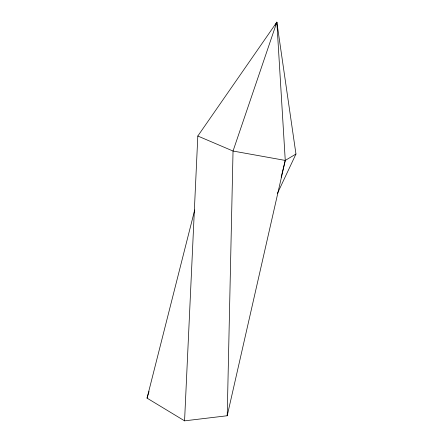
<?xml version="1.0" encoding="UTF-8"?>
<svg xmlns="http://www.w3.org/2000/svg" width="443" height="443" viewBox="0 0 443 443"><rect width="100%" height="100%" fill="white"/><g stroke="black" fill="none" stroke-linecap="round" stroke-linejoin="round"><path stroke-width="0.66" d="M275.136 25.157L276.847 22.15L285.259 160.427L227.215 415.75L184.565 420.85L197.816 136.023L276.847 22.15L295.957 154.042L277.401 193.491M227.32 414.404L227.215 415.75L233.035 151.041L276.847 22.15L276.665 23.518M281.167 177.228L285.259 160.427L295.957 154.042M184.565 420.85L147.043 398.13L194.71 209.96M147.043 398.13L149.047 391.523M285.259 160.427L233.035 151.041L197.816 136.023"/></g></svg>
